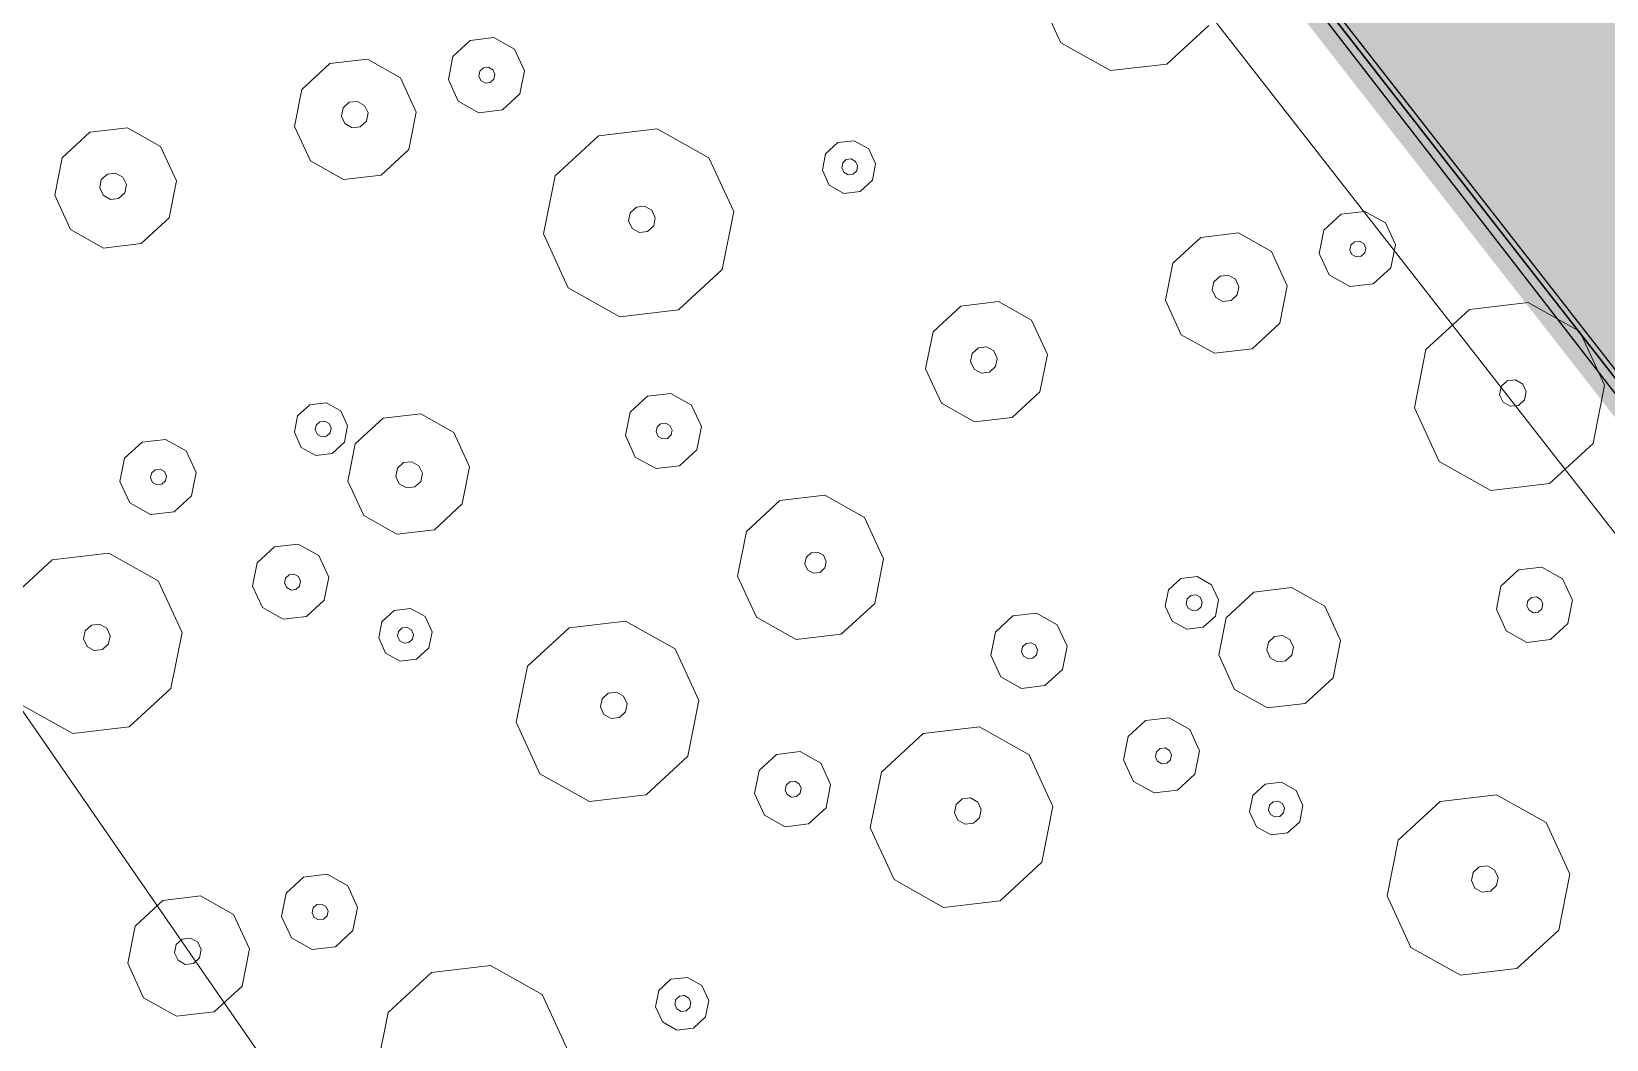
# Model space of a CAD drawing. Header units: metres. Extents: x -2858 to 512, y -1995 to 1252.
# Drawn here: x -469.569 to -466.281, y -142.435 to -140.332 of the extents above; entities that cross this region are included whole.
import ezdxf
from ezdxf.lldxf.tags import DXFTag

# ---------------------------------------------------------------- set-up
doc = ezdxf.new("R2010")
doc.units = ezdxf.units.M
for name, color, linetype in [('Calque commun', 7, 'Continuous'), ('Calque11', 7, 'Continuous'), ('Calque17', 7, 'Continuous')]:
    doc.layers.add(name, color=color, linetype=linetype)
tags = doc.linetypes.add('DASHDOT2', pattern=[0.5, 0.25, -0.125, 0, -0.125]).pattern_tags.tags
tags[10:11] = [DXFTag(74, 4), DXFTag(75, 0), DXFTag(340, '0'), DXFTag(46, 1.0), DXFTag(50, 0.0), DXFTag(44, 0.0), DXFTag(45, 0.0)]
tags[8:9] = [DXFTag(74, 4), DXFTag(75, 0), DXFTag(340, '0'), DXFTag(46, 1.0), DXFTag(50, 0.0), DXFTag(44, 0.0), DXFTag(45, 0.0)]
tags[6:7] = [DXFTag(74, 4), DXFTag(75, 0), DXFTag(340, '0'), DXFTag(46, 1.0), DXFTag(50, 0.0), DXFTag(44, 0.0), DXFTag(45, 0.0)]
tags[4:5] = [DXFTag(74, 4), DXFTag(75, 0), DXFTag(340, '0'), DXFTag(46, 1.0), DXFTag(50, 0.0), DXFTag(44, 0.0), DXFTag(45, 0.0)]

# ---------------------------------------------------------------- blocks, each defined once
blk = doc.blocks.new('toitvillacinqbismi')
at = {"layer": 'Calque commun', "color": 9, "linetype": 'Continuous', "lineweight": -2}
mesh = blk.add_polyface(dxfattribs=at)
corners = [(-2.8069, 24.5933), (-2.8069, 26.4286), (-9.4069, 24.5933), (10.4215, 26.4286), (-2.7879, 33.5933), (17.0215, 33.5933), (17.0215, 24.5933), (-2.7879, 35.4286), (10.412, 33.5933), (10.4215, 24.5933), (10.412, 35.4286), (-9.3974, 33.5933), (17.8815, 39.3192), (17.8815, 45.9286), (8.8815, 45.9286), (8.8815, 39.3192)]
mesh.append_faces([[corners[k] for k in face] for face in [(12, 13, 14, 15)]], dxfattribs={"color": 9})
mesh.append_faces([[corners[k] for k in face] for face in [(3, 4, 1), (5, 3, 6), (11, 1, 4)]], dxfattribs={"vtx0": -1, "vtx1": -1, "color": 9})
mesh.append_faces([[corners[k] for k in face] for face in [(3, 8, 4)]], dxfattribs={"vtx0": -1, "vtx1": -1, "vtx2": -1, "color": 9})
mesh.append_faces([[corners[k] for k in face] for face in [(0, 1, 2)]], dxfattribs={"vtx1": -1, "color": 9})
mesh.append_faces([[corners[k] for k in face] for face in [(7, 4, 8), (11, 2, 1), (5, 8, 3)]], dxfattribs={"vtx1": -1, "vtx2": -1, "color": 9})
mesh.append_faces([[corners[k] for k in face] for face in [(3, 9, 6), (8, 10, 7)]], dxfattribs={"vtx2": -1, "color": 9})
blk = doc.blocks.new('geometrebondepartleger')
at = {"layer": 'Calque commun', "color": 10, "linetype": 'DASHDOT2', "lineweight": 18, "flags": 128}
blk.add_lwpolyline([(45.2867, 98.0868), (42.9361, 93.8756), (22.4919, 69.3549), (46.896, 54.8213), (60.0219, 76.4824), (130.1549, 64.2531), (145.3143, 148.376), (109.3485, 154.881), (91.263, 130.1164), (87.3779, 124.8321), (86.3313, 123.2789), (83.8109, 118.8118), (74.9183, 102.5858), (72.6157, 98.3586), (63.0649, 85.9136), (45.1583, 97.9611)], close=True, dxfattribs=at)
at = {"layer": 'Calque11', "color": 7, "linetype": 'Continuous', "lineweight": 9}
blk.add_polyline3d([(125.0277, 35.9078, 79), (133.3383, 81.851, 79), (145.3136, 148.3761, 79)], dxfattribs=at)
at = {"layer": 'Calque17', "color": 1, "linetype": 'Continuous', "lineweight": 9}
for points in [[(125.174, 36.6886, 79), (126.5286, 44.1348, 79), (125.0378, 35.9435, 79), (126.4161, 43.4883, 79), (128.681, 56.0642, 79), (129.9759, 63.1341, 79), (132.1933, 75.6042, 79), (133.3383, 81.851, 79), (135.2222, 92.3412, 79), (136.4776, 99.3268, 79), (138.1727, 108.7115, 79), (140.4846, 121.4626, 79), (141.0933, 124.9318, 79)], [(125.3707, 36.6528, 79), (126.7254, 44.0992, 79), (125.2346, 35.9078, 79), (126.6129, 43.4526, 79), (128.8778, 56.0285, 79), (130.1727, 63.0986, 79), (132.3901, 75.5687, 79), (133.5351, 81.8153, 79), (135.4191, 92.3058, 79), (136.6745, 99.2914, 79), (138.3695, 108.676, 79), (140.6815, 121.4274, 79), (141.2903, 124.8972, 79)]]:
    blk.add_polyline3d(points, dxfattribs=at)
blk = doc.blocks.new('pattern')
at = {"layer": 'Calque commun', "color": 54, "linetype": 'Continuous', "lineweight": 9}
for p, q in [((64.4758, 74.1189), (64.578, 74.1792)), ((64.578, 74.1792), (64.6961, 74.1679)), ((64.6961, 74.1679), (64.7851, 74.0894)), ((64.4286, 74.01), (64.4758, 74.1189)), ((64.7851, 74.0894), (64.8109, 73.9736)), ((64.4544, 73.8942), (64.4286, 74.01)), ((64.5739, 73.9958), (64.5808, 74.0117)), ((64.5808, 74.0117), (64.5957, 74.0204)), ((64.5957, 74.0204), (64.6129, 74.0188)), ((64.6129, 74.0188), (64.6259, 74.0074)), ((64.6259, 74.0074), (64.6296, 73.9905)), ((64.5777, 73.9789), (64.5739, 73.9958)), ((64.5906, 73.9674), (64.5777, 73.9789)), ((64.6227, 73.9746), (64.6078, 73.9658)), ((64.6296, 73.9905), (64.6227, 73.9746)), ((64.6078, 73.9658), (64.5906, 73.9674)), ((64.8109, 73.9736), (64.7637, 73.8647)), ((64.5434, 73.8156), (64.4544, 73.8942)), ((64.7637, 73.8647), (64.6615, 73.8044)), ((64.6615, 73.8044), (64.5434, 73.8156)), ((64.0462, 73.7415), (64.0887, 73.7666)), ((64.0887, 73.7666), (64.1379, 73.7619)), ((64.1379, 73.7619), (64.175, 73.7292)), ((64.0265, 73.6961), (64.0462, 73.7415)), ((64.175, 73.7292), (64.1858, 73.681)), ((64.0372, 73.6479), (64.0265, 73.6961)), ((64.0887, 73.691), (64.0928, 73.7005)), ((64.0909, 73.6809), (64.0887, 73.691)), ((64.0987, 73.674), (64.0909, 73.6809)), ((64.0928, 73.7005), (64.1018, 73.7058)), ((64.1018, 73.7058), (64.1121, 73.7048)), ((64.1121, 73.7048), (64.1199, 73.698)), ((64.1221, 73.6878), (64.118, 73.6783)), ((64.1199, 73.698), (64.1221, 73.6878)), ((64.1858, 73.681), (64.1661, 73.6356)), ((64.0743, 73.6151), (64.0372, 73.6479)), ((64.1091, 73.673), (64.0987, 73.674)), ((64.118, 73.6783), (64.1091, 73.673)), ((64.1235, 73.6105), (64.0743, 73.6151)), ((64.1661, 73.6356), (64.1235, 73.6105)), ((64.7405, 73.6079), (64.7703, 73.6255)), ((64.7703, 73.6255), (64.8047, 73.6222)), ((64.8047, 73.6222), (64.8307, 73.5993)), ((64.7267, 73.5762), (64.7405, 73.6079)), ((64.7661, 73.5734), (64.7703, 73.5829)), ((64.7703, 73.5829), (64.7792, 73.5882)), ((64.7792, 73.5882), (64.7896, 73.5872)), ((64.7896, 73.5872), (64.7973, 73.5804)), ((64.7973, 73.5804), (64.7996, 73.5702)), ((64.8307, 73.5993), (64.8382, 73.5655)), ((63.6671, 73.4923), (63.7736, 73.5551)), ((63.7736, 73.5551), (63.8966, 73.5434)), ((64.7342, 73.5424), (64.7267, 73.5762)), ((64.7684, 73.5633), (64.7661, 73.5734)), ((64.7762, 73.5564), (64.7684, 73.5633)), ((64.7865, 73.5554), (64.7762, 73.5564)), ((64.7955, 73.5607), (64.7865, 73.5554)), ((64.7996, 73.5702), (64.7955, 73.5607)), ((64.8382, 73.5655), (64.8244, 73.5338)), ((63.8966, 73.5434), (63.9893, 73.4616)), ((64.7602, 73.5195), (64.7342, 73.5424)), ((64.7946, 73.5162), (64.7602, 73.5195)), ((64.8244, 73.5338), (64.7946, 73.5162)), ((63.6179, 73.3789), (63.6671, 73.4923)), ((63.9893, 73.4616), (64.0161, 73.341)), ((64.4317, 73.4369), (64.4999, 73.4771)), ((64.4999, 73.4771), (64.5786, 73.4696)), ((64.5786, 73.4696), (64.6379, 73.4172)), ((64.4003, 73.3643), (64.4317, 73.4369)), ((64.6379, 73.4172), (64.6551, 73.34)), ((63.786, 73.379), (63.8009, 73.3878)), ((63.8009, 73.3878), (63.8182, 73.3862)), ((63.8182, 73.3862), (63.8311, 73.3747)), ((64.7995, 73.3712), (64.842, 73.3964)), ((64.842, 73.3964), (64.8913, 73.3917)), ((64.8913, 73.3917), (64.9283, 73.359)), ((63.6448, 73.2582), (63.6179, 73.3789)), ((63.7792, 73.3632), (63.786, 73.379)), ((63.7829, 73.3463), (63.7792, 73.3632)), ((63.8349, 73.3579), (63.828, 73.342)), ((63.8311, 73.3747), (63.8349, 73.3579)), ((64.4175, 73.2871), (64.4003, 73.3643)), ((64.5005, 73.3566), (64.5074, 73.3725)), ((64.5043, 73.3397), (64.5005, 73.3566)), ((64.5074, 73.3725), (64.5223, 73.3813)), ((64.5223, 73.3813), (64.5395, 73.3796)), ((64.5395, 73.3796), (64.5525, 73.3682)), ((64.5563, 73.3513), (64.5494, 73.3354)), ((64.5525, 73.3682), (64.5563, 73.3513)), ((64.7798, 73.3259), (64.7995, 73.3712)), ((64.9283, 73.359), (64.9391, 73.3107)), ((63.7959, 73.3348), (63.7829, 73.3463)), ((63.8131, 73.3332), (63.7959, 73.3348)), ((63.828, 73.342), (63.8131, 73.3332)), ((64.0161, 73.341), (63.967, 73.2276)), ((64.5172, 73.3283), (64.5043, 73.3397)), ((64.5345, 73.3266), (64.5172, 73.3283)), ((64.5494, 73.3354), (64.5345, 73.3266)), ((64.6551, 73.34), (64.6236, 73.2674)), ((64.7906, 73.2776), (64.7798, 73.3259)), ((64.8407, 73.3237), (64.8448, 73.3332)), ((64.843, 73.3135), (64.8407, 73.3237)), ((64.8448, 73.3332), (64.8538, 73.3385)), ((64.8538, 73.3385), (64.8641, 73.3375)), ((64.8641, 73.3375), (64.8719, 73.3306)), ((64.8741, 73.3205), (64.87, 73.311)), ((64.8719, 73.3306), (64.8741, 73.3205)), ((64.4768, 73.2347), (64.4175, 73.2871)), ((64.8507, 73.3067), (64.843, 73.3135)), ((64.8611, 73.3057), (64.8507, 73.3067)), ((64.87, 73.311), (64.8611, 73.3057)), ((64.9391, 73.3107), (64.9194, 73.2653)), ((63.7375, 73.1764), (63.6448, 73.2582)), ((64.6236, 73.2674), (64.5555, 73.2272)), ((64.8276, 73.2449), (64.7906, 73.2776)), ((64.9194, 73.2653), (64.8768, 73.2402)), ((65.0899, 73.2204), (65.192, 73.2808)), ((65.192, 73.2808), (65.3102, 73.2695)), ((65.3102, 73.2695), (65.3991, 73.191)), ((63.967, 73.2276), (63.8605, 73.1647)), ((64.5555, 73.2272), (64.4768, 73.2347)), ((64.8768, 73.2402), (64.8276, 73.2449)), ((65.0426, 73.1116), (65.0899, 73.2204)), ((64.5243, 73.1586), (64.5381, 73.1904)), ((64.5381, 73.1904), (64.5679, 73.208)), ((64.5679, 73.208), (64.6023, 73.2047)), ((64.6023, 73.2047), (64.6283, 73.1818)), ((65.3991, 73.191), (65.4249, 73.0752)), ((63.8605, 73.1647), (63.7375, 73.1764)), ((64.5318, 73.1249), (64.5243, 73.1586)), ((64.56, 73.1583), (64.5641, 73.1678)), ((64.5622, 73.1481), (64.56, 73.1583)), ((64.5641, 73.1678), (64.573, 73.1731)), ((64.573, 73.1731), (64.5834, 73.1721)), ((64.5834, 73.1721), (64.5911, 73.1652)), ((64.5934, 73.1551), (64.5893, 73.1456)), ((64.5911, 73.1652), (64.5934, 73.1551)), ((64.6283, 73.1818), (64.6358, 73.148)), ((64.5578, 73.102), (64.5318, 73.1249)), ((64.57, 73.1413), (64.5622, 73.1481)), ((64.5803, 73.1403), (64.57, 73.1413)), ((64.5893, 73.1456), (64.5803, 73.1403)), ((64.6358, 73.148), (64.622, 73.1163)), ((65.1948, 73.1132), (65.2097, 73.122)), ((65.2097, 73.122), (65.2269, 73.1204)), ((65.2269, 73.1204), (65.2399, 73.1089)), ((64.5922, 73.0987), (64.5578, 73.102)), ((64.622, 73.1163), (64.5922, 73.0987)), ((65.0685, 72.9958), (65.0426, 73.1116)), ((65.1879, 73.0974), (65.1948, 73.1132)), ((65.1917, 73.0805), (65.1879, 73.0974)), ((65.2437, 73.092), (65.2368, 73.0762)), ((65.2399, 73.1089), (65.2437, 73.092)), ((65.2047, 73.069), (65.1917, 73.0805)), ((65.2219, 73.0674), (65.2047, 73.069)), ((65.2368, 73.0762), (65.2219, 73.0674)), ((65.4249, 73.0752), (65.3777, 72.9663)), ((64.8214, 73.0194), (64.864, 73.0445)), ((64.864, 73.0445), (64.9132, 73.0398)), ((64.9132, 73.0398), (64.9503, 73.0071)), ((63.7395, 72.9707), (63.7821, 72.9959)), ((63.7821, 72.9959), (63.8313, 72.9912)), ((63.8313, 72.9912), (63.8684, 72.9585)), ((64.8017, 72.974), (64.8214, 73.0194)), ((64.9503, 73.0071), (64.961, 72.9589)), ((65.1574, 72.9172), (65.0685, 72.9958)), ((63.7198, 72.9254), (63.7395, 72.9707)), ((63.8684, 72.9585), (63.8791, 72.9102)), ((64.8125, 72.9258), (64.8017, 72.974)), ((64.8639, 72.9689), (64.868, 72.9784)), ((64.8662, 72.9588), (64.8639, 72.9689)), ((64.874, 72.9519), (64.8662, 72.9588)), ((64.868, 72.9784), (64.877, 72.9837)), ((64.877, 72.9837), (64.8873, 72.9827)), ((64.8932, 72.9562), (64.8843, 72.9509)), ((64.8873, 72.9827), (64.8951, 72.9759)), ((64.8974, 72.9657), (64.8932, 72.9562)), ((64.8951, 72.9759), (64.8974, 72.9657)), ((64.961, 72.9589), (64.9413, 72.9135)), ((65.3777, 72.9663), (65.2755, 72.906)), ((65.8573, 72.9237), (65.8711, 72.9555)), ((65.8711, 72.9555), (65.9009, 72.9731)), ((65.9009, 72.9731), (65.9353, 72.9698)), ((65.9353, 72.9698), (65.9613, 72.9469)), ((63.7306, 72.8771), (63.7198, 72.9254)), ((63.782, 72.9203), (63.7862, 72.9298)), ((63.7862, 72.9298), (63.7951, 72.9351)), ((63.7951, 72.9351), (63.8054, 72.9341)), ((63.8054, 72.9341), (63.8132, 72.9272)), ((63.8132, 72.9272), (63.8155, 72.9171)), ((64.8495, 72.893), (64.8125, 72.9258)), ((64.8843, 72.9509), (64.874, 72.9519)), ((65.8648, 72.89), (65.8573, 72.9237)), ((65.8951, 72.9209), (65.8992, 72.9304)), ((65.8992, 72.9304), (65.9082, 72.9357)), ((65.9082, 72.9357), (65.9185, 72.9347)), ((65.9185, 72.9347), (65.9263, 72.9278)), ((65.9263, 72.9278), (65.9285, 72.9177)), ((65.9613, 72.9469), (65.9688, 72.9131)), ((63.7843, 72.9101), (63.782, 72.9203)), ((63.7921, 72.9033), (63.7843, 72.9101)), ((63.8024, 72.9023), (63.7921, 72.9033)), ((63.8114, 72.9075), (63.8024, 72.9023)), ((63.8155, 72.9171), (63.8114, 72.9075)), ((63.8791, 72.9102), (63.8595, 72.8648)), ((63.9546, 72.8604), (64.0227, 72.9006)), ((64.0227, 72.9006), (64.1014, 72.8931)), ((64.1014, 72.8931), (64.1607, 72.8407)), ((64.8988, 72.8884), (64.8495, 72.893)), ((64.9413, 72.9135), (64.8988, 72.8884)), ((65.2755, 72.906), (65.1574, 72.9172)), ((65.8908, 72.867), (65.8648, 72.89)), ((65.8973, 72.9107), (65.8951, 72.9209)), ((65.9051, 72.9039), (65.8973, 72.9107)), ((65.9155, 72.9029), (65.9051, 72.9039)), ((65.9244, 72.9082), (65.9155, 72.9029)), ((65.9285, 72.9177), (65.9244, 72.9082)), ((65.9688, 72.9131), (65.955, 72.8814)), ((63.7677, 72.8444), (63.7306, 72.8771)), ((63.8595, 72.8648), (63.8169, 72.8397)), ((63.9231, 72.7878), (63.9546, 72.8604)), ((65.3657, 72.8444), (65.4083, 72.8696)), ((65.4083, 72.8696), (65.4575, 72.8649)), ((65.4575, 72.8649), (65.4946, 72.8321)), ((65.9252, 72.8638), (65.8908, 72.867)), ((65.955, 72.8814), (65.9252, 72.8638)), ((63.8169, 72.8397), (63.7677, 72.8444)), ((64.1607, 72.8407), (64.1779, 72.7635)), ((65.346, 72.7991), (65.3657, 72.8444)), ((65.4946, 72.8321), (65.5053, 72.7839)), ((64.023, 72.7863), (64.0379, 72.7951)), ((64.0379, 72.7951), (64.0551, 72.7935)), ((64.0551, 72.7935), (64.0681, 72.782)), ((65.3568, 72.7508), (65.346, 72.7991)), ((65.4082, 72.7939), (65.4124, 72.8035)), ((65.4105, 72.7838), (65.4082, 72.7939)), ((65.4124, 72.8035), (65.4213, 72.8087)), ((65.4213, 72.8087), (65.4316, 72.8078)), ((65.4316, 72.8078), (65.4394, 72.8009)), ((65.4417, 72.7907), (65.4376, 72.7812)), ((65.4394, 72.8009), (65.4417, 72.7907)), ((66.0936, 72.6877), (66.1428, 72.8011)), ((63.9403, 72.7106), (63.9231, 72.7878)), ((64.0161, 72.7704), (64.023, 72.7863)), ((64.0199, 72.7535), (64.0161, 72.7704)), ((64.0718, 72.7651), (64.0649, 72.7492)), ((64.0681, 72.782), (64.0718, 72.7651)), ((64.1779, 72.7635), (64.1465, 72.6909)), ((65.4183, 72.7769), (65.4105, 72.7838)), ((65.4286, 72.7759), (65.4183, 72.7769)), ((65.4376, 72.7812), (65.4286, 72.7759)), ((65.5053, 72.7839), (65.4856, 72.7385)), ((64.0328, 72.7421), (64.0199, 72.7535)), ((64.05, 72.7404), (64.0328, 72.7421)), ((64.0649, 72.7492), (64.05, 72.7404)), ((65.3939, 72.7181), (65.3568, 72.7508)), ((65.4856, 72.7385), (65.4431, 72.7134)), ((63.9996, 72.6582), (63.9403, 72.7106)), ((65.4431, 72.7134), (65.3939, 72.7181)), ((64.1465, 72.6909), (64.0783, 72.6507)), ((64.9408, 72.6124), (65.0225, 72.6607)), ((65.0225, 72.6607), (65.117, 72.6517)), ((66.1205, 72.5671), (66.0936, 72.6877)), ((64.0783, 72.6507), (63.9996, 72.6582)), ((65.117, 72.6517), (65.1882, 72.5889)), ((64.3951, 72.5828), (64.4633, 72.623)), ((64.4633, 72.623), (64.542, 72.6155)), ((64.542, 72.6155), (64.6013, 72.5632)), ((64.903, 72.5253), (64.9408, 72.6124)), ((64.3637, 72.5102), (64.3951, 72.5828)), ((64.6013, 72.5632), (64.6185, 72.4859)), ((65.1882, 72.5889), (65.2088, 72.4962)), ((65.4183, 72.5225), (65.5205, 72.5828)), ((65.5205, 72.5828), (65.6386, 72.5716)), ((65.6386, 72.5716), (65.7276, 72.493)), ((66.2132, 72.4853), (66.1205, 72.5671)), ((65.0247, 72.5267), (65.0367, 72.5337)), ((65.0367, 72.5337), (65.0504, 72.5324)), ((65.0504, 72.5324), (65.0608, 72.5232)), ((66.4426, 72.5364), (66.3362, 72.4735)), ((64.3809, 72.433), (64.3637, 72.5102)), ((64.4641, 72.4944), (64.471, 72.5103)), ((64.471, 72.5103), (64.4859, 72.5191)), ((64.4859, 72.5191), (64.5031, 72.5174)), ((64.5031, 72.5174), (64.5161, 72.506)), ((64.5161, 72.506), (64.5198, 72.4891)), ((64.9236, 72.4327), (64.903, 72.5253)), ((65.0192, 72.514), (65.0247, 72.5267)), ((65.0222, 72.5005), (65.0192, 72.514)), ((65.0326, 72.4913), (65.0222, 72.5005)), ((65.0583, 72.497), (65.0464, 72.49)), ((65.0638, 72.5097), (65.0583, 72.497)), ((65.0608, 72.5232), (65.0638, 72.5097)), ((65.2088, 72.4962), (65.1711, 72.4091)), ((65.3711, 72.4136), (65.4183, 72.5225)), ((64.4679, 72.4775), (64.4641, 72.4944)), ((64.4808, 72.466), (64.4679, 72.4775)), ((64.4981, 72.4644), (64.4808, 72.466)), ((64.513, 72.4732), (64.4981, 72.4644)), ((64.5198, 72.4891), (64.513, 72.4732)), ((64.6185, 72.4859), (64.587, 72.4134)), ((65.0464, 72.49), (65.0326, 72.4913)), ((65.7276, 72.493), (65.7534, 72.3772)), ((66.3362, 72.4735), (66.2132, 72.4853)), ((64.4402, 72.3807), (64.3809, 72.433)), ((64.9948, 72.3699), (64.9236, 72.4327)), ((64.587, 72.4134), (64.5189, 72.3732)), ((65.1711, 72.4091), (65.0893, 72.3608)), ((65.3969, 72.2978), (65.3711, 72.4136)), ((65.5164, 72.3994), (65.5233, 72.4153)), ((65.5201, 72.3825), (65.5164, 72.3994)), ((65.5233, 72.4153), (65.5382, 72.4241)), ((65.5382, 72.4241), (65.5554, 72.4224)), ((65.5554, 72.4224), (65.5684, 72.411)), ((65.5684, 72.411), (65.5721, 72.3941)), ((63.6589, 72.3756), (63.777, 72.3643)), ((63.777, 72.3643), (63.8659, 72.2858)), ((64.5189, 72.3732), (64.4402, 72.3807)), ((65.0893, 72.3608), (64.9948, 72.3699)), ((65.5331, 72.3711), (65.5201, 72.3825)), ((65.5504, 72.3694), (65.5331, 72.3711)), ((65.5653, 72.3782), (65.5504, 72.3694)), ((65.5721, 72.3941), (65.5653, 72.3782)), ((65.7534, 72.3772), (65.7062, 72.2683)), ((65.4859, 72.2193), (65.3969, 72.2978)), ((66.2152, 72.2796), (66.2578, 72.3047)), ((66.2578, 72.3047), (66.307, 72.3)), ((66.307, 72.3), (66.344, 72.2673)), ((63.8659, 72.2858), (63.8917, 72.17)), ((65.7062, 72.2683), (65.604, 72.208)), ((66.1955, 72.2342), (66.2152, 72.2796)), ((66.344, 72.2673), (66.3548, 72.219)), ((66.2063, 72.186), (66.1955, 72.2342)), ((66.2577, 72.2291), (66.2618, 72.2386)), ((66.2618, 72.2386), (66.2708, 72.2439)), ((66.2708, 72.2439), (66.2811, 72.2429)), ((66.2811, 72.2429), (66.2889, 72.236)), ((66.2889, 72.236), (66.2912, 72.2259)), ((65.604, 72.208), (65.4859, 72.2193)), ((66.26, 72.219), (66.2577, 72.2291)), ((66.2678, 72.2121), (66.26, 72.219)), ((66.2781, 72.2111), (66.2678, 72.2121)), ((66.287, 72.2164), (66.2781, 72.2111)), ((66.2912, 72.2259), (66.287, 72.2164)), ((66.3548, 72.219), (66.3351, 72.1737)), ((66.4302, 72.1692), (66.4984, 72.2094)), ((66.4984, 72.2094), (66.5771, 72.2019)), ((66.5771, 72.2019), (66.6364, 72.1496)), ((63.8917, 72.17), (63.8445, 72.0611)), ((64.9887, 72.1451), (65.0312, 72.1703)), ((65.0312, 72.1703), (65.0805, 72.1656)), ((66.2433, 72.1532), (66.2063, 72.186)), ((66.3351, 72.1737), (66.2925, 72.1485)), ((66.3988, 72.0966), (66.4302, 72.1692)), ((64.969, 72.0998), (64.9887, 72.1451)), ((65.0805, 72.1656), (65.1175, 72.1329)), ((66.2925, 72.1485), (66.2433, 72.1532)), ((66.6364, 72.1496), (66.6536, 72.0724)), ((65.0312, 72.0946), (65.0353, 72.1042)), ((65.0353, 72.1042), (65.0443, 72.1095)), ((65.0443, 72.1095), (65.0546, 72.1085)), ((65.0546, 72.1085), (65.0624, 72.1016)), ((65.0624, 72.1016), (65.0646, 72.0915)), ((65.1175, 72.1329), (65.1283, 72.0846)), ((66.4986, 72.0951), (66.5135, 72.1039)), ((66.5135, 72.1039), (66.5308, 72.1023)), ((66.5308, 72.1023), (66.5437, 72.0909)), ((64.3379, 72.0503), (64.3677, 72.0679)), ((64.3677, 72.0679), (64.4022, 72.0646)), ((64.9797, 72.0515), (64.969, 72.0998)), ((65.0334, 72.0845), (65.0312, 72.0946)), ((65.0412, 72.0776), (65.0334, 72.0845)), ((65.0516, 72.0767), (65.0412, 72.0776)), ((65.0605, 72.0819), (65.0516, 72.0767)), ((65.0646, 72.0915), (65.0605, 72.0819)), ((65.1283, 72.0846), (65.1086, 72.0392)), ((66.416, 72.0194), (66.3988, 72.0966)), ((66.4918, 72.0793), (66.4986, 72.0951)), ((66.4955, 72.0624), (66.4918, 72.0793)), ((66.5475, 72.074), (66.5406, 72.0581)), ((66.5437, 72.0909), (66.5475, 72.074)), ((66.6536, 72.0724), (66.6221, 71.9998)), ((64.3241, 72.0185), (64.3379, 72.0503)), ((64.4022, 72.0646), (64.4281, 72.0417)), ((64.4281, 72.0417), (64.4356, 72.0079)), ((65.0168, 72.0188), (64.9797, 72.0515)), ((65.1086, 72.0392), (65.066, 72.0141)), ((66.5085, 72.0509), (66.4955, 72.0624)), ((66.5257, 72.0493), (66.5085, 72.0509)), ((66.5406, 72.0581), (66.5257, 72.0493)), ((64.3317, 71.9848), (64.3241, 72.0185)), ((64.3619, 72.0157), (64.3661, 72.0252)), ((64.3642, 72.0055), (64.3619, 72.0157)), ((64.372, 71.9987), (64.3642, 72.0055)), ((64.3661, 72.0252), (64.375, 72.0305)), ((64.375, 72.0305), (64.3853, 72.0295)), ((64.3912, 72.003), (64.3823, 71.9977)), ((64.3853, 72.0295), (64.3931, 72.0226)), ((64.3954, 72.0125), (64.3912, 72.003)), ((64.3931, 72.0226), (64.3954, 72.0125)), ((64.4356, 72.0079), (64.4219, 71.9762)), ((65.066, 72.0141), (65.0168, 72.0188)), ((65.6692, 71.9798), (65.683, 72.0116)), ((65.683, 72.0116), (65.7128, 72.0292)), ((65.7128, 72.0292), (65.7472, 72.0259)), ((65.7472, 72.0259), (65.7732, 72.003)), ((65.7732, 72.003), (65.7807, 71.9692)), ((66.4753, 71.9671), (66.416, 72.0194)), ((64.3576, 71.9618), (64.3317, 71.9848)), ((64.3823, 71.9977), (64.372, 71.9987)), ((64.4219, 71.9762), (64.3921, 71.9586)), ((65.6767, 71.946), (65.6692, 71.9798)), ((65.7086, 71.9771), (65.7128, 71.9866)), ((65.7109, 71.9669), (65.7086, 71.9771)), ((65.7128, 71.9866), (65.7217, 71.9919)), ((65.7217, 71.9919), (65.7321, 71.9909)), ((65.7321, 71.9909), (65.7398, 71.984)), ((65.7421, 71.9739), (65.738, 71.9643)), ((65.7398, 71.984), (65.7421, 71.9739)), ((65.7807, 71.9692), (65.7669, 71.9374)), ((66.6221, 71.9998), (66.554, 71.9596)), ((64.3921, 71.9586), (64.3576, 71.9618)), ((64.6096, 71.8959), (64.7161, 71.9588)), ((64.7161, 71.9588), (64.8391, 71.9471)), ((64.8391, 71.9471), (64.9318, 71.8652)), ((65.7027, 71.9231), (65.6767, 71.946)), ((65.7187, 71.96), (65.7109, 71.9669)), ((65.729, 71.9591), (65.7187, 71.96)), ((65.738, 71.9643), (65.729, 71.9591)), ((65.7669, 71.9374), (65.7371, 71.9198)), ((66.554, 71.9596), (66.4753, 71.9671)), ((65.7371, 71.9198), (65.7027, 71.9231)), ((64.5604, 71.7825), (64.6096, 71.8959)), ((65.3742, 71.8405), (65.4424, 71.8807)), ((65.4424, 71.8807), (65.5211, 71.8732)), ((65.5211, 71.8732), (65.5804, 71.8209)), ((64.9318, 71.8652), (64.9586, 71.7446)), ((65.3428, 71.7679), (65.3742, 71.8405)), ((65.5804, 71.8209), (65.5976, 71.7437)), ((64.5873, 71.6619), (64.5604, 71.7825)), ((64.7217, 71.7668), (64.7285, 71.7827)), ((64.7285, 71.7827), (64.7434, 71.7915)), ((64.7434, 71.7915), (64.7607, 71.7898)), ((64.7607, 71.7898), (64.7736, 71.7784)), ((64.7736, 71.7784), (64.7774, 71.7615)), ((65.443, 71.7602), (65.4499, 71.7761)), ((65.4499, 71.7761), (65.4648, 71.7849)), ((65.4648, 71.7849), (65.482, 71.7833)), ((65.482, 71.7833), (65.495, 71.7718)), ((65.495, 71.7718), (65.4988, 71.7549)), ((65.7223, 71.7295), (65.742, 71.7749)), ((65.742, 71.7749), (65.7845, 71.8)), ((65.7845, 71.8), (65.8338, 71.7953)), ((65.8338, 71.7953), (65.8708, 71.7626)), ((64.7254, 71.7499), (64.7217, 71.7668)), ((64.7384, 71.7385), (64.7254, 71.7499)), ((64.7705, 71.7456), (64.7556, 71.7368)), ((64.7774, 71.7615), (64.7705, 71.7456)), ((64.9586, 71.7446), (64.9095, 71.6312)), ((65.36, 71.6907), (65.3428, 71.7679)), ((65.4468, 71.7434), (65.443, 71.7602)), ((65.4597, 71.7319), (65.4468, 71.7434)), ((65.4919, 71.7391), (65.477, 71.7303)), ((65.4988, 71.7549), (65.4919, 71.7391)), ((65.5976, 71.7437), (65.5661, 71.6711)), ((65.7873, 71.7368), (65.7963, 71.7421)), ((65.7963, 71.7421), (65.8066, 71.7411)), ((65.8066, 71.7411), (65.8144, 71.7343)), ((65.8708, 71.7626), (65.8816, 71.7143)), ((64.7556, 71.7368), (64.7384, 71.7385)), ((65.477, 71.7303), (65.4597, 71.7319)), ((65.733, 71.6813), (65.7223, 71.7295)), ((65.7832, 71.7273), (65.7873, 71.7368)), ((65.7855, 71.7172), (65.7832, 71.7273)), ((65.7932, 71.7103), (65.7855, 71.7172)), ((65.8036, 71.7093), (65.7932, 71.7103)), ((65.8125, 71.7146), (65.8036, 71.7093)), ((65.8167, 71.7241), (65.8125, 71.7146)), ((65.8144, 71.7343), (65.8167, 71.7241)), ((65.8816, 71.7143), (65.8619, 71.669)), ((65.4193, 71.6384), (65.36, 71.6907)), ((65.7701, 71.6485), (65.733, 71.6813)), ((66.0324, 71.6241), (66.1345, 71.6844)), ((66.1345, 71.6844), (66.2527, 71.6732)), ((66.2527, 71.6732), (66.3416, 71.5946)), ((64.68, 71.5801), (64.5873, 71.6619)), ((65.5661, 71.6711), (65.498, 71.6309)), ((65.8193, 71.6438), (65.7701, 71.6485)), ((65.8619, 71.669), (65.8193, 71.6438)), ((64.9095, 71.6312), (64.803, 71.5684)), ((65.498, 71.6309), (65.4193, 71.6384)), ((65.4806, 71.594), (65.5104, 71.6116)), ((65.5104, 71.6116), (65.5448, 71.6083)), ((65.5448, 71.6083), (65.5708, 71.5854)), ((65.9851, 71.5152), (66.0324, 71.6241)), ((64.803, 71.5684), (64.68, 71.5801)), ((65.4668, 71.5623), (65.4806, 71.594)), ((65.5066, 71.5714), (65.5155, 71.5767)), ((65.5155, 71.5767), (65.5259, 71.5757)), ((65.5259, 71.5757), (65.5336, 71.5689)), ((65.5708, 71.5854), (65.5783, 71.5517)), ((66.3416, 71.5946), (66.3674, 71.4788)), ((65.4743, 71.5285), (65.4668, 71.5623)), ((65.5024, 71.5619), (65.5066, 71.5714)), ((65.5047, 71.5518), (65.5024, 71.5619)), ((65.5125, 71.5449), (65.5047, 71.5518)), ((65.5228, 71.5439), (65.5125, 71.5449)), ((65.5318, 71.5492), (65.5228, 71.5439)), ((65.5359, 71.5587), (65.5318, 71.5492)), ((65.5336, 71.5689), (65.5359, 71.5587)), ((65.5783, 71.5517), (65.5645, 71.5199)), ((65.5003, 71.5056), (65.4743, 71.5285)), ((65.5645, 71.5199), (65.5347, 71.5023)), ((66.0109, 71.3994), (65.9851, 71.5152)), ((66.1304, 71.501), (66.1373, 71.5169)), ((66.1373, 71.5169), (66.1522, 71.5257)), ((66.1522, 71.5257), (66.1694, 71.524)), ((66.1694, 71.524), (66.1824, 71.5126)), ((66.1824, 71.5126), (66.1862, 71.4957)), ((65.5347, 71.5023), (65.5003, 71.5056)), ((66.1342, 71.4841), (66.1304, 71.501)), ((66.1472, 71.4727), (66.1342, 71.4841)), ((66.1793, 71.4798), (66.1644, 71.471)), ((66.1862, 71.4957), (66.1793, 71.4798)), ((65.7639, 71.423), (65.8065, 71.4482)), ((65.8065, 71.4482), (65.8557, 71.4435)), ((65.8557, 71.4435), (65.8928, 71.4108)), ((66.1644, 71.471), (66.1472, 71.4727)), ((65.7442, 71.3777), (65.7639, 71.423)), ((65.8928, 71.4108), (65.9035, 71.3625)), ((64.682, 71.3744), (64.7246, 71.3995)), ((64.7246, 71.3995), (64.7738, 71.3948)), ((64.7738, 71.3948), (64.8109, 71.3621)), ((65.755, 71.3294), (65.7442, 71.3777)), ((65.8064, 71.3725), (65.8105, 71.3821)), ((65.8105, 71.3821), (65.8195, 71.3874)), ((65.8195, 71.3874), (65.8298, 71.3864)), ((65.8298, 71.3864), (65.8376, 71.3795)), ((65.8376, 71.3795), (65.8399, 71.3694)), ((66.0999, 71.3209), (66.0109, 71.3994)), ((64.6623, 71.329), (64.682, 71.3744)), ((64.8109, 71.3621), (64.8216, 71.3139)), ((65.8087, 71.3624), (65.8064, 71.3725)), ((65.8165, 71.3555), (65.8087, 71.3624)), ((65.8268, 71.3546), (65.8165, 71.3555)), ((65.8357, 71.3598), (65.8268, 71.3546)), ((65.8399, 71.3694), (65.8357, 71.3598)), ((65.9035, 71.3625), (65.8838, 71.3171)), ((64.6731, 71.2808), (64.6623, 71.329)), ((64.7245, 71.3239), (64.7287, 71.3334)), ((64.7268, 71.3138), (64.7245, 71.3239)), ((64.7346, 71.3069), (64.7268, 71.3138)), ((64.7287, 71.3334), (64.7376, 71.3387)), ((64.7376, 71.3387), (64.7479, 71.3377)), ((64.7479, 71.3377), (64.7557, 71.3308)), ((64.758, 71.3207), (64.7539, 71.3112)), ((64.7557, 71.3308), (64.758, 71.3207)), ((64.8216, 71.3139), (64.8019, 71.2685)), ((65.792, 71.2967), (65.755, 71.3294)), ((65.8838, 71.3171), (65.8413, 71.292)), ((66.218, 71.3096), (66.0999, 71.3209)), ((64.7102, 71.248), (64.6731, 71.2808)), ((64.7449, 71.3059), (64.7346, 71.3069)), ((64.7539, 71.3112), (64.7449, 71.3059)), ((64.8971, 71.264), (64.9652, 71.3042)), ((64.9652, 71.3042), (65.0439, 71.2967)), ((65.0439, 71.2967), (65.1032, 71.2444)), ((65.8413, 71.292), (65.792, 71.2967)), ((64.7594, 71.2433), (64.7102, 71.248)), ((64.8019, 71.2685), (64.7594, 71.2433)), ((64.8656, 71.1914), (64.8971, 71.264)), ((65.1032, 71.2444), (65.1204, 71.1672)), ((64.8828, 71.1142), (64.8656, 71.1914)), ((64.9586, 71.1741), (64.9655, 71.1899)), ((64.9655, 71.1899), (64.9804, 71.1987)), ((64.9804, 71.1987), (64.9976, 71.1971)), ((64.9976, 71.1971), (65.0106, 71.1857)), ((65.0106, 71.1857), (65.0143, 71.1688)), ((64.9623, 71.1572), (64.9586, 71.1741)), ((64.9753, 71.1457), (64.9623, 71.1572)), ((65.0075, 71.1529), (64.9925, 71.1441)), ((65.0143, 71.1688), (65.0075, 71.1529)), ((65.1204, 71.1672), (65.089, 71.0946)), ((64.9421, 71.0619), (64.8828, 71.1142)), ((64.9925, 71.1441), (64.9753, 71.1457)), ((65.089, 71.0946), (65.0209, 71.0544)), ((65.0209, 71.0544), (64.9421, 71.0619)), ((65.3376, 70.9865), (65.4058, 71.0267)), ((65.4058, 71.0267), (65.4845, 71.0192)), ((65.4845, 71.0192), (65.5438, 70.9668)), ((65.3062, 70.9139), (65.3376, 70.9865)), ((65.5438, 70.9668), (65.561, 70.8896)), ((65.4135, 70.9139), (65.4284, 70.9227)), ((65.4284, 70.9227), (65.4456, 70.9211)), ((65.4456, 70.9211), (65.4586, 70.9096)), ((65.3234, 70.8367), (65.3062, 70.9139)), ((65.4066, 70.898), (65.4135, 70.9139)), ((65.4104, 70.8811), (65.4066, 70.898)), ((65.4623, 70.8927), (65.4555, 70.8768)), ((65.4586, 70.9096), (65.4623, 70.8927)), ((65.561, 70.8896), (65.5295, 70.817)), ((65.4233, 70.8697), (65.4104, 70.8811)), ((65.4406, 70.868), (65.4233, 70.8697)), ((65.4555, 70.8768), (65.4406, 70.868)), ((65.3827, 70.7843), (65.3234, 70.8367)), ((65.5295, 70.817), (65.4614, 70.7768)), ((65.4614, 70.7768), (65.3827, 70.7843))]:
    blk.add_line(p, q, dxfattribs=at)
at = {"layer": 'Calque commun', "color": 7, "linetype": 'Continuous', "lineweight": 9}
mesh = blk.add_polyface(dxfattribs=at)
corners = [(70.8497, 113.5412), (53.8349, 19.1692), (74.7282, 106.3237), (76.0435, 113.5984), (74.769, 106.1763), (58.8077, 18.2701), (114.1703, 105.207), (114.1703, 98.5387)]
mesh.append_faces([[corners[k] for k in face] for face in [(3, 4, 6)]], dxfattribs={"vtx0": -1, "vtx1": -1, "color": 7})
mesh.append_faces([[corners[k] for k in face] for face in [(3, 2, 4)]], dxfattribs={"vtx0": -1, "vtx2": -1, "color": 7})
mesh.append_faces([[corners[k] for k in face] for face in [(5, 2, 1)]], dxfattribs={"vtx1": -1, "color": 7})
mesh.append_faces([[corners[k] for k in face] for face in [(0, 1, 2), (3, 0, 2)]], dxfattribs={"vtx1": -1, "vtx2": -1, "color": 7})
mesh.append_faces([[corners[k] for k in face] for face in [(4, 7, 6)]], dxfattribs={"vtx2": -1, "color": 7})

msp = doc.modelspace()

# ---------------------------------------------------------------- hatches: boundary and pattern name
at = {"layer": 'Calque commun', "linetype": 'Continuous', "lineweight": 9}
msp.add_hatch(color=61, dxfattribs=at).paths.add_polyline_path([(-469.8883, -136.4946), (-463.2176, -131.3084), (-462.9578, -131.6419), (-462.4661, -132.273), (-461.9744, -132.9041), (-461.4828, -133.5352), (-460.9911, -134.1664), (-460.9897, -134.1652), (-463.9632, -136.4691), (-459.9672, -141.6554), (-463.6443, -144.4911)])

# ---------------------------------------------------------------- linework, layer by layer
at = {"layer": 'Calque commun', "color": 160, "linetype": 'ByBlock', "lineweight": -2}
msp.add_line((-479.0632, -124.5513), (-463.7203, -144.3729), dxfattribs=at)

# ---------------------------------------------------------------- block references
at = {"layer": 'Calque commun', "color": 0, "linetype": 'ByBlock', "lineweight": -2, "rotation": 228.1617603435354}
for name, p in [('geometrebondepartleger', (-440.1616, 15.2632)), ('pattern', (-478.5712, -44.6144))]:
    msp.add_blockref(name, p, dxfattribs=at)
at = {"layer": 'Calque commun', "color": 0, "linetype": 'ByBlock', "lineweight": 9, "rotation": 217.7683001003761}
msp.add_blockref('toitvillacinqbismi', (-473.718, -94.2751), dxfattribs=at)

doc.saveas('drawing.dxf')
